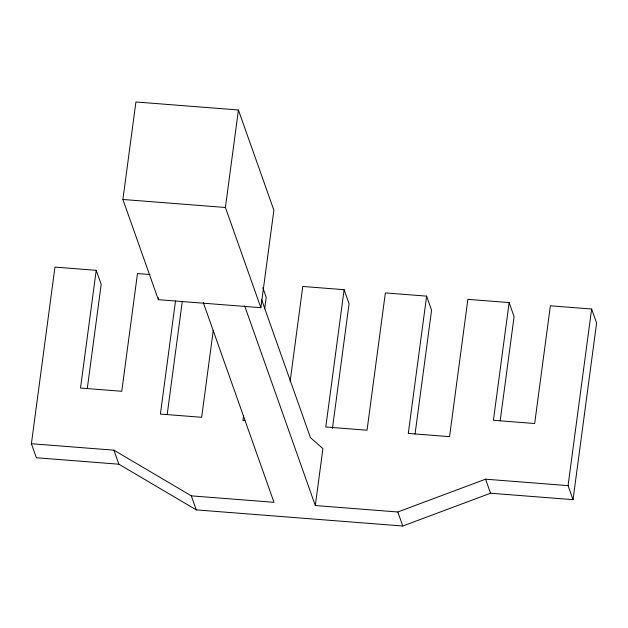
<?xml version="1.0" encoding="UTF-8"?>
<svg xmlns="http://www.w3.org/2000/svg" width="628" height="628" viewBox="0 0 628 628"><rect width="100%" height="100%" fill="white"/><g stroke="black" fill="none" stroke-linecap="round" stroke-linejoin="round"><path stroke-width="0.94" d="M290.136 381.22L302.774 286.462L344.113 289.696L325.791 426.993L367.042 430.211L385.364 292.915L426.616 296.133L408.294 433.438L449.554 436.656L467.868 299.36L509.127 302.578L493.42 420.297L534.671 423.515L550.379 305.805L591.631 309.023L596.6 323.059L573.034 499.668L490.523 493.223L402.784 526.021L196.289 509.889L118.873 464.202L36.369 457.757L31.4 443.721L54.966 267.112L96.217 270.33L101.187 284.366L87.284 388.575M96.217 270.33L80.51 388.049L121.769 391.268L137.477 273.557L149.943 274.53M122.907 199.476L135.915 101.979L238.42 109.986L273.879 210.192L260.863 307.689L158.366 299.682L122.907 199.476L225.405 207.483L260.863 307.689M158.366 299.682L158.625 297.751M175.502 300.945L160.407 414.072L201.659 417.298L213.277 330.273M167.181 414.574L182.277 301.448M225.405 207.483L238.42 109.986M243.562 415.681L242.918 420.517L244.849 420.666M264.655 308.858L266.201 297.256L262.787 287.608M573.034 499.668L568.073 485.632L485.562 479.188L397.814 511.985L315.311 505.54L322.902 448.643L310.42 437.598L261.664 299.791M332.432 428.453L349.074 303.724L344.113 289.696M415.069 433.932L431.585 310.169L426.616 296.133M500.186 420.823L514.089 316.614L509.127 302.578M568.073 485.632L591.631 309.023M31.4 443.721L113.911 450.166L191.328 495.861L273.981 502.314L203.299 302.57M485.562 479.188L490.523 493.223M397.814 511.985L402.784 526.021M244.63 305.805L315.311 505.54M191.328 495.861L196.289 509.889M113.911 450.166L118.873 464.202"/></g></svg>
